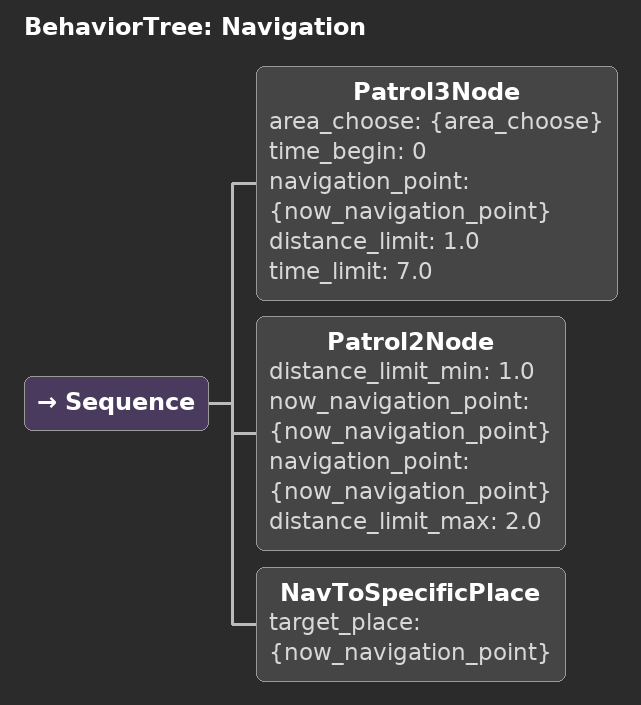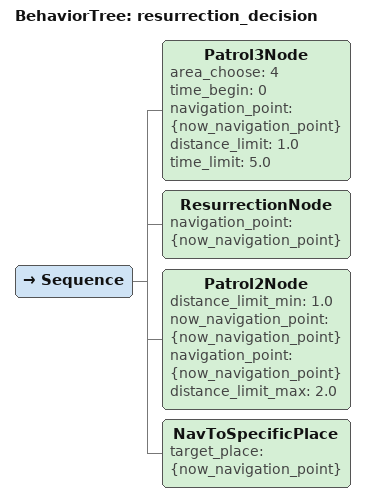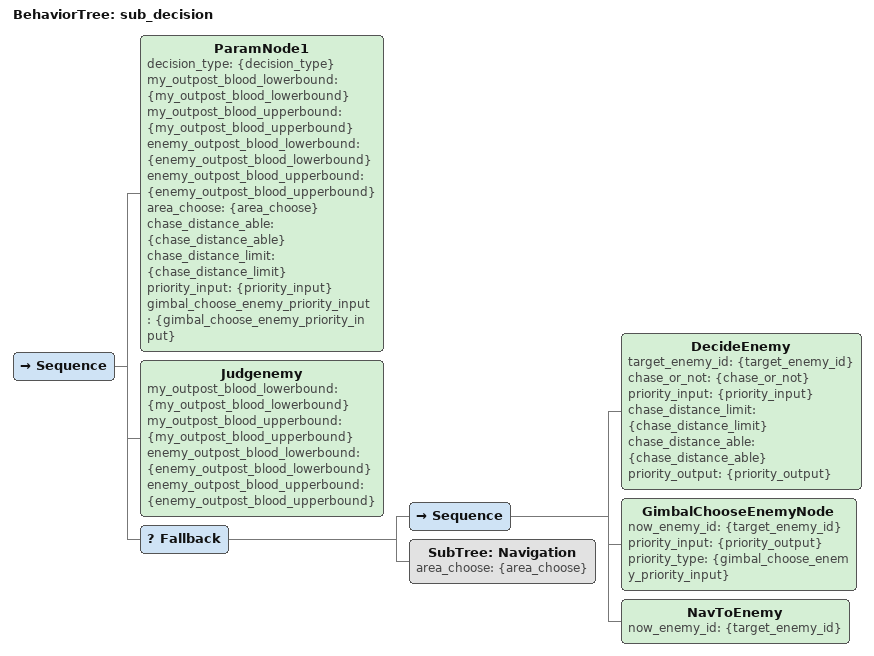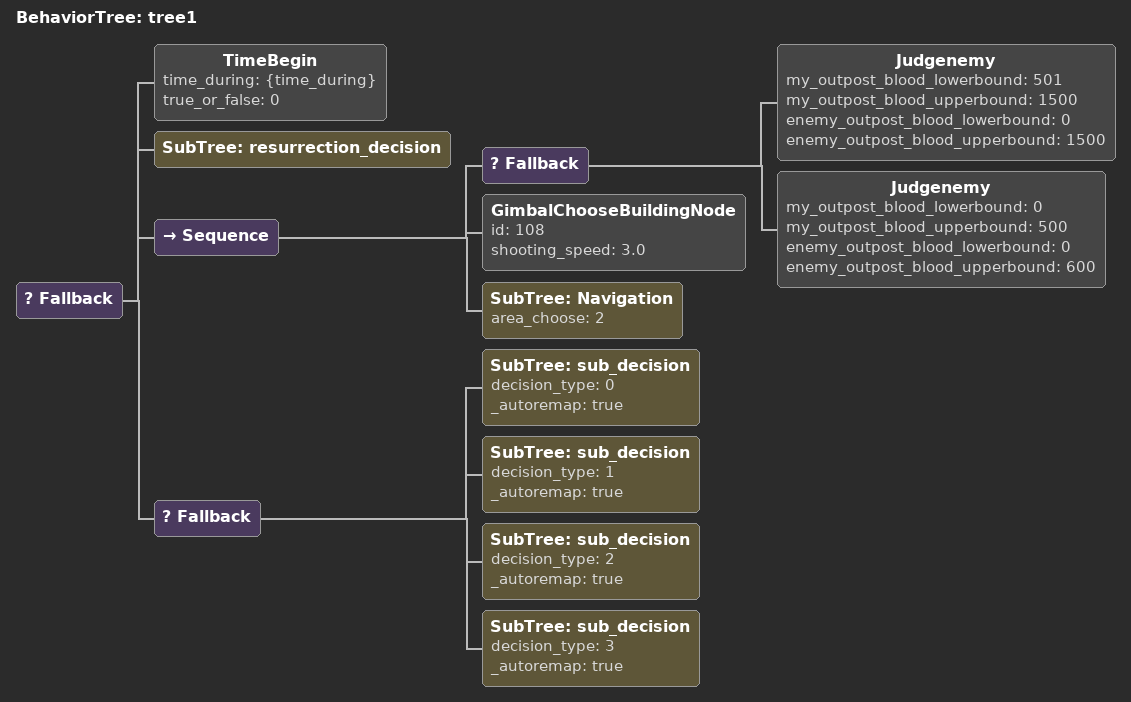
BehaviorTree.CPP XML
<?xml version="1.0" encoding="UTF-8"?>
<root BTCPP_format="4"
      main_tree_to_execute="tree1">
  <BehaviorTree ID="Navigation">
    <Sequence>
      <Patrol3Node area_choose="{area_choose}"
                   time_begin="0"
                   navigation_point="{now_navigation_point}"
                   distance_limit="1.0"
                   time_limit="7.0"/>
      <Patrol2Node distance_limit_min="1.0"
                   now_navigation_point="{now_navigation_point}"
                   navigation_point="{now_navigation_point}"
                   distance_limit_max="2.0"/>
      <NavToSpecificPlace target_place="{now_navigation_point}"/>
    </Sequence>
  </BehaviorTree>

  <BehaviorTree ID="resurrection_decision">
    <Sequence>
      <Patrol3Node area_choose="4"
                   time_begin="0"
                   navigation_point="{now_navigation_point}"
                   distance_limit="1.0"
                   time_limit="5.0"/>
      <ResurrectionNode navigation_point="{now_navigation_point}"/>
      <Patrol2Node distance_limit_min="1.0"
                   now_navigation_point="{now_navigation_point}"
                   navigation_point="{now_navigation_point}"
                   distance_limit_max="2.0"/>
      <NavToSpecificPlace target_place="{now_navigation_point}"/>
    </Sequence>
  </BehaviorTree>

  <BehaviorTree ID="sub_decision">
    <Sequence>
      <ParamNode1 decision_type="{decision_type}"
                  my_outpost_blood_lowerbound="{my_outpost_blood_lowerbound}"
                  my_outpost_blood_upperbound="{my_outpost_blood_upperbound}"
                  enemy_outpost_blood_lowerbound="{enemy_outpost_blood_lowerbound}"
                  enemy_outpost_blood_upperbound="{enemy_outpost_blood_upperbound}"
                  area_choose="{area_choose}"
                  chase_distance_able="{chase_distance_able}"
                  chase_distance_limit="{chase_distance_limit}"
                  priority_input="{priority_input}"
                  gimbal_choose_enemy_priority_input="{gimbal_choose_enemy_priority_input}"/>
      <Judgenemy my_outpost_blood_lowerbound="{my_outpost_blood_lowerbound}"
                 my_outpost_blood_upperbound="{my_outpost_blood_upperbound}"
                 enemy_outpost_blood_lowerbound="{enemy_outpost_blood_lowerbound}"
                 enemy_outpost_blood_upperbound="{enemy_outpost_blood_upperbound}"/>
      <Fallback>
        <Sequence>
          <DecideEnemy target_enemy_id="{target_enemy_id}"
                       chase_or_not="{chase_or_not}"
                       priority_input="{priority_input}"
                       chase_distance_limit="{chase_distance_limit}"
                       chase_distance_able="{chase_distance_able}"
                       priority_output="{priority_output}"/>
          <GimbalChooseEnemyNode now_enemy_id="{target_enemy_id}"
                                 priority_input="{priority_output}"
                                 priority_type="{gimbal_choose_enemy_priority_input}"/>
          <NavToEnemy now_enemy_id="{target_enemy_id}"/>
        </Sequence>
        <SubTree ID="Navigation"
                 area_choose="{area_choose}"/>
      </Fallback>
    </Sequence>
  </BehaviorTree>

  <BehaviorTree ID="tree1">
    <Fallback>
      <TimeBegin time_during="{time_during}"
                 true_or_false="0"/>
      <SubTree ID="resurrection_decision"/>
      <Sequence>
        <Fallback>
          <Judgenemy my_outpost_blood_lowerbound="501"
                     my_outpost_blood_upperbound="1500"
                     enemy_outpost_blood_lowerbound="0"
                     enemy_outpost_blood_upperbound="1500"/>
          <Judgenemy my_outpost_blood_lowerbound="0"
                     my_outpost_blood_upperbound="500"
                     enemy_outpost_blood_lowerbound="0"
                     enemy_outpost_blood_upperbound="600"/>
        </Fallback>
        <GimbalChooseBuildingNode id="108"
                                  shooting_speed="3.0"/>
        <SubTree ID="Navigation"
                 area_choose="2"/>
      </Sequence>
      <Fallback>
        <SubTree ID="sub_decision"
                 decision_type="0"
                 _autoremap="true"/>
        <SubTree ID="sub_decision"
                 decision_type="1"
                 _autoremap="true"/>
        <SubTree ID="sub_decision"
                 decision_type="2"
                 _autoremap="true"/>
        <SubTree ID="sub_decision"
                 decision_type="3"
                 _autoremap="true"/>
      </Fallback>
    </Fallback>
  </BehaviorTree>

</root>
